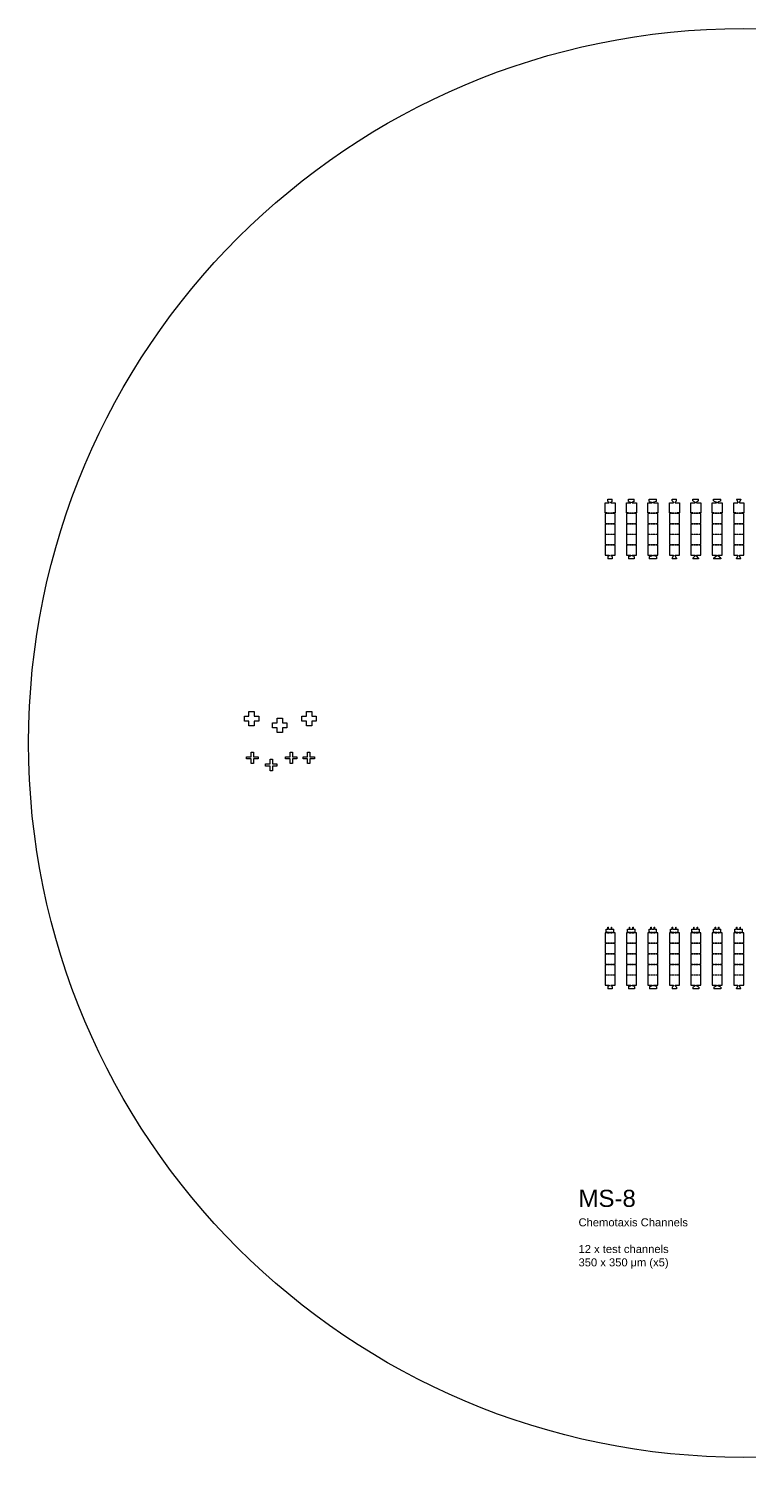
# Model space of a CAD drawing. Header units: millimetres. Extents: x -15719 to 274281, y 25504 to 323346.
# Drawn here: x 144281 to 169490, y 158346 to 208346 of the extents above; entities that cross this region are included whole.
import ezdxf

# ---------------------------------------------------------------- set-up
doc = ezdxf.new("R2010")
doc.units = ezdxf.units.MM
doc.layers.add('CLEAR', color=140, linetype='Continuous')
doc.layers.add('OPAQUE', color=10, linetype='Continuous')
doc.styles.get("Standard").update_dxf_attribs({"font": 'arial.ttf'})

msp = doc.modelspace()

# ---------------------------------------------------------------- linework, layer by layer
at = {"layer": 'CLEAR'}
for p, q in [((164540, 191794), (164540, 191874)), ((164540, 191874), (164690, 191874)), ((164540, 191794), (164590, 191769)), ((164590, 191749), (164590, 191769)), ((164690, 191794), (164640, 191769)), ((164640, 191749), (164640, 191769)), ((164690, 191794), (164690, 191874)), ((165265, 191794), (165265, 191874)), ((165265, 191874), (165465, 191874)), ((165265, 191794), (165340, 191769)), ((165340, 191749), (165340, 191769)), ((165465, 191794), (165390, 191769)), ((165390, 191749), (165390, 191769)), ((165465, 191794), (165465, 191874)), ((165990, 191794), (165990, 191874)), ((165990, 191874), (166240, 191874)), ((165990, 191794), (166090, 191769)), ((166090, 191749), (166090, 191769)), ((166240, 191794), (166140, 191769)), ((166140, 191749), (166140, 191769)), ((166240, 191794), (166240, 191874)), ((166790, 191819), (166790, 191874)), ((166790, 191874), (166940, 191874)), ((166790, 191819), (166840, 191769)), ((166840, 191749), (166840, 191769)), ((166940, 191819), (166890, 191769)), ((166890, 191749), (166890, 191769)), ((166940, 191819), (166940, 191874)), ((167515, 191819), (167515, 191874)), ((167515, 191874), (167715, 191874)), ((167515, 191819), (167590, 191769)), ((167590, 191749), (167590, 191769)), ((167715, 191819), (167640, 191769)), ((167640, 191749), (167640, 191769)), ((167715, 191819), (167715, 191874)), ((168240, 191819), (168240, 191874)), ((168240, 191874), (168490, 191874)), ((168240, 191819), (168340, 191769)), ((168340, 191749), (168340, 191769)), ((168490, 191819), (168390, 191769)), ((168390, 191749), (168390, 191769)), ((168490, 191819), (168490, 191874)), ((169040, 191874), (169090, 191769)), ((169040, 191874), (169040, 191874)), ((169040, 191874), (169190, 191874)), ((169090, 191749), (169090, 191769)), ((169190, 191874), (169140, 191769)), ((169140, 191749), (169140, 191769)), ((169190, 191874), (169190, 191874)), ((164512, 191399), (164512, 191379)), ((164512, 191029), (164512, 191009)), ((164717, 191379), (164717, 191399)), ((164717, 191009), (164717, 191029)), ((165262, 191399), (165262, 191379)), ((165262, 191029), (165262, 191009)), ((165467, 191379), (165467, 191399)), ((165467, 191009), (165467, 191029)), ((166012, 191399), (166012, 191379)), ((166012, 191029), (166012, 191009)), ((166217, 191379), (166217, 191399)), ((166217, 191009), (166217, 191029)), ((166762, 191399), (166762, 191379)), ((166762, 191029), (166762, 191009)), ((166967, 191379), (166967, 191399)), ((166967, 191009), (166967, 191029)), ((167512, 191399), (167512, 191379)), ((167512, 191029), (167512, 191009)), ((167717, 191379), (167717, 191399)), ((167717, 191009), (167717, 191029)), ((168262, 191399), (168262, 191379)), ((168262, 191029), (168262, 191009)), ((168467, 191379), (168467, 191399)), ((168467, 191009), (168467, 191029)), ((169012, 191399), (169012, 191379)), ((169012, 191029), (169012, 191009)), ((169217, 191379), (169217, 191399)), ((169217, 191009), (169217, 191029)), ((164512, 190659), (164512, 190639)), ((164717, 190639), (164717, 190659)), ((165262, 190659), (165262, 190639)), ((165467, 190639), (165467, 190659)), ((166012, 190659), (166012, 190639)), ((166217, 190639), (166217, 190659)), ((166762, 190659), (166762, 190639)), ((166967, 190639), (166967, 190659)), ((167512, 190659), (167512, 190639)), ((167717, 190639), (167717, 190659)), ((168262, 190659), (168262, 190639)), ((168467, 190639), (168467, 190659)), ((169012, 190659), (169012, 190639)), ((169217, 190639), (169217, 190659)), ((164512, 190289), (164512, 190269)), ((164717, 190269), (164717, 190289)), ((165262, 190289), (165262, 190269)), ((165467, 190269), (165467, 190289)), ((166012, 190289), (166012, 190269)), ((166217, 190269), (166217, 190289)), ((166762, 190289), (166762, 190269)), ((166967, 190269), (166967, 190289)), ((167512, 190289), (167512, 190269)), ((167717, 190269), (167717, 190289)), ((168262, 190289), (168262, 190269)), ((168467, 190269), (168467, 190289)), ((169012, 190289), (169012, 190269)), ((169217, 190269), (169217, 190289)), ((164540, 189874), (164590, 189899)), ((164540, 189874), (164540, 189794)), ((164690, 189794), (164540, 189794)), ((164590, 189919), (164590, 189899)), ((164640, 189919), (164640, 189899)), ((164690, 189874), (164640, 189899)), ((164690, 189874), (164690, 189794)), ((165265, 189874), (165340, 189899)), ((165265, 189874), (165265, 189794)), ((165465, 189794), (165265, 189794)), ((165340, 189919), (165340, 189899)), ((165390, 189919), (165390, 189899)), ((165465, 189874), (165390, 189899)), ((165465, 189874), (165465, 189794)), ((165990, 189874), (166090, 189899)), ((165990, 189874), (165990, 189794)), ((166240, 189794), (165990, 189794)), ((166090, 189919), (166090, 189899)), ((166140, 189919), (166140, 189899)), ((166240, 189874), (166140, 189899)), ((166240, 189874), (166240, 189794)), ((166790, 189819), (166840, 189899)), ((166790, 189819), (166790, 189794)), ((166940, 189794), (166790, 189794)), ((166840, 189919), (166840, 189899)), ((166890, 189919), (166890, 189899)), ((166940, 189819), (166890, 189899)), ((166940, 189819), (166940, 189794)), ((167515, 189819), (167590, 189899)), ((167515, 189819), (167515, 189794)), ((167715, 189794), (167515, 189794)), ((167590, 189919), (167590, 189899)), ((167640, 189919), (167640, 189899)), ((167715, 189819), (167640, 189899)), ((167715, 189819), (167715, 189794)), ((168240, 189819), (168340, 189899)), ((168240, 189819), (168240, 189794)), ((168490, 189794), (168240, 189794)), ((168340, 189919), (168340, 189899)), ((168390, 189919), (168390, 189899)), ((168490, 189819), (168390, 189899)), ((168490, 189819), (168490, 189794)), ((169040, 189794), (169090, 189899)), ((169040, 189794), (169040, 189794)), ((169190, 189794), (169040, 189794)), ((169090, 189919), (169090, 189899)), ((169140, 189919), (169140, 189899)), ((169190, 189794), (169140, 189899)), ((169190, 189794), (169190, 189794)), ((164481, 176728), (164481, 176828)), ((164481, 176828), (164541, 176828)), ((164511, 176728), (164481, 176728)), ((164511, 176698), (164511, 176728)), ((164541, 176828), (164541, 176898)), ((164541, 176898), (164561, 176898)), ((164561, 176828), (164561, 176898)), ((164561, 176828), (164663, 176828)), ((164663, 176828), (164663, 176898)), ((164663, 176898), (164683, 176898)), ((164683, 176828), (164683, 176898)), ((164683, 176828), (164743, 176828)), ((164713, 176698), (164713, 176728)), ((164713, 176728), (164743, 176728)), ((164743, 176728), (164743, 176828)), ((165231, 176728), (165231, 176828)), ((165231, 176828), (165291, 176828)), ((165261, 176728), (165231, 176728)), ((165261, 176698), (165261, 176728)), ((165291, 176828), (165291, 176898)), ((165291, 176898), (165311, 176898)), ((165311, 176828), (165311, 176898)), ((165311, 176828), (165413, 176828)), ((165413, 176828), (165413, 176898)), ((165413, 176898), (165433, 176898)), ((165433, 176828), (165433, 176898)), ((165433, 176828), (165493, 176828)), ((165463, 176698), (165463, 176728)), ((165463, 176728), (165493, 176728)), ((165493, 176728), (165493, 176828)), ((165981, 176728), (165981, 176828)), ((165981, 176828), (166041, 176828)), ((166011, 176728), (165981, 176728)), ((166011, 176698), (166011, 176728)), ((166041, 176828), (166041, 176898)), ((166041, 176898), (166061, 176898)), ((166061, 176828), (166061, 176898)), ((166061, 176828), (166163, 176828)), ((166163, 176828), (166163, 176898)), ((166163, 176898), (166183, 176898)), ((166183, 176828), (166183, 176898)), ((166183, 176828), (166243, 176828)), ((166213, 176698), (166213, 176728)), ((166213, 176728), (166243, 176728)), ((166243, 176728), (166243, 176828)), ((166731, 176728), (166731, 176828)), ((166731, 176828), (166791, 176828)), ((166761, 176728), (166731, 176728)), ((166761, 176698), (166761, 176728)), ((166791, 176828), (166791, 176898)), ((166791, 176898), (166811, 176898)), ((166811, 176828), (166811, 176898)), ((166811, 176828), (166913, 176828)), ((166913, 176828), (166913, 176898)), ((166913, 176898), (166933, 176898)), ((166933, 176828), (166933, 176898)), ((166933, 176828), (166993, 176828)), ((166963, 176698), (166963, 176728)), ((166963, 176728), (166993, 176728)), ((166993, 176728), (166993, 176828)), ((167481, 176728), (167481, 176828)), ((167481, 176828), (167541, 176828)), ((167511, 176728), (167481, 176728)), ((167511, 176698), (167511, 176728)), ((167541, 176828), (167541, 176898)), ((167541, 176898), (167561, 176898)), ((167561, 176828), (167561, 176898)), ((167561, 176828), (167663, 176828)), ((167663, 176828), (167663, 176898)), ((167663, 176898), (167683, 176898)), ((167683, 176828), (167683, 176898)), ((167683, 176828), (167743, 176828)), ((167713, 176698), (167713, 176728)), ((167713, 176728), (167743, 176728)), ((167743, 176728), (167743, 176828)), ((168231, 176728), (168231, 176828)), ((168231, 176828), (168291, 176828)), ((168261, 176728), (168231, 176728)), ((168261, 176698), (168261, 176728)), ((168291, 176828), (168291, 176898)), ((168291, 176898), (168311, 176898)), ((168311, 176828), (168311, 176898)), ((168311, 176828), (168413, 176828)), ((168413, 176828), (168413, 176898)), ((168413, 176898), (168433, 176898)), ((168433, 176828), (168433, 176898)), ((168433, 176828), (168493, 176828)), ((168463, 176698), (168463, 176728)), ((168463, 176728), (168493, 176728)), ((168493, 176728), (168493, 176828)), ((168981, 176728), (168981, 176828)), ((168981, 176828), (169041, 176828)), ((169011, 176728), (168981, 176728)), ((169011, 176698), (169011, 176728)), ((169041, 176828), (169041, 176898)), ((169041, 176898), (169061, 176898)), ((169061, 176828), (169061, 176898)), ((169061, 176828), (169163, 176828)), ((169163, 176828), (169163, 176898)), ((169163, 176898), (169183, 176898)), ((169183, 176828), (169183, 176898)), ((169183, 176828), (169243, 176828)), ((169213, 176698), (169213, 176728)), ((169213, 176728), (169243, 176728)), ((169243, 176728), (169243, 176828)), ((164513, 176348), (164513, 176328)), ((164718, 176328), (164718, 176348)), ((165263, 176348), (165263, 176328)), ((165468, 176328), (165468, 176348)), ((166013, 176348), (166013, 176328)), ((166218, 176328), (166218, 176348)), ((166763, 176348), (166763, 176328)), ((166968, 176328), (166968, 176348)), ((167513, 176348), (167513, 176328)), ((167718, 176328), (167718, 176348)), ((168263, 176348), (168263, 176328)), ((168468, 176328), (168468, 176348)), ((169013, 176348), (169013, 176328)), ((169218, 176328), (169218, 176348)), ((164513, 175978), (164513, 175958)), ((164513, 175608), (164513, 175588)), ((164718, 175958), (164718, 175978)), ((164718, 175588), (164718, 175608)), ((165263, 175978), (165263, 175958)), ((165263, 175608), (165263, 175588)), ((165468, 175958), (165468, 175978)), ((165468, 175588), (165468, 175608)), ((166013, 175978), (166013, 175958)), ((166013, 175608), (166013, 175588)), ((166218, 175958), (166218, 175978)), ((166218, 175588), (166218, 175608)), ((166763, 175978), (166763, 175958)), ((166763, 175608), (166763, 175588)), ((166968, 175958), (166968, 175978)), ((166968, 175588), (166968, 175608)), ((167513, 175978), (167513, 175958)), ((167513, 175608), (167513, 175588)), ((167718, 175958), (167718, 175978)), ((167718, 175588), (167718, 175608)), ((168263, 175978), (168263, 175958)), ((168263, 175608), (168263, 175588)), ((168468, 175958), (168468, 175978)), ((168468, 175588), (168468, 175608)), ((169013, 175978), (169013, 175958)), ((169013, 175608), (169013, 175588)), ((169218, 175958), (169218, 175978)), ((169218, 175588), (169218, 175608)), ((164513, 175238), (164513, 175218)), ((164718, 175218), (164718, 175238)), ((165263, 175238), (165263, 175218)), ((165468, 175218), (165468, 175238)), ((166013, 175238), (166013, 175218)), ((166218, 175218), (166218, 175238)), ((166763, 175238), (166763, 175218)), ((166968, 175218), (166968, 175238)), ((167513, 175238), (167513, 175218)), ((167718, 175218), (167718, 175238)), ((168263, 175238), (168263, 175218)), ((168468, 175218), (168468, 175238)), ((169013, 175238), (169013, 175218)), ((169218, 175218), (169218, 175238)), ((164541, 174823), (164591, 174848)), ((164541, 174823), (164541, 174743)), ((164691, 174743), (164541, 174743)), ((164591, 174868), (164591, 174848)), ((164641, 174868), (164641, 174848)), ((164691, 174823), (164641, 174848)), ((164691, 174823), (164691, 174743)), ((165266, 174823), (165341, 174848)), ((165266, 174823), (165266, 174743)), ((165466, 174743), (165266, 174743)), ((165341, 174868), (165341, 174848)), ((165391, 174868), (165391, 174848)), ((165466, 174823), (165391, 174848)), ((165466, 174823), (165466, 174743)), ((165991, 174823), (166091, 174848)), ((165991, 174823), (165991, 174743)), ((166241, 174743), (165991, 174743)), ((166091, 174868), (166091, 174848)), ((166141, 174868), (166141, 174848)), ((166241, 174823), (166141, 174848)), ((166241, 174823), (166241, 174743)), ((166791, 174798), (166841, 174848)), ((166791, 174798), (166791, 174743)), ((166941, 174743), (166791, 174743)), ((166841, 174868), (166841, 174848)), ((166891, 174868), (166891, 174848)), ((166941, 174798), (166891, 174848)), ((166941, 174798), (166941, 174743)), ((167516, 174798), (167591, 174848)), ((167516, 174798), (167516, 174743)), ((167716, 174743), (167516, 174743)), ((167591, 174868), (167591, 174848)), ((167641, 174868), (167641, 174848)), ((167716, 174798), (167641, 174848)), ((167716, 174798), (167716, 174743)), ((168241, 174798), (168341, 174848)), ((168241, 174798), (168241, 174743)), ((168491, 174743), (168241, 174743)), ((168341, 174868), (168341, 174848)), ((168391, 174868), (168391, 174848)), ((168491, 174798), (168391, 174848)), ((168491, 174798), (168491, 174743)), ((169041, 174743), (169091, 174848)), ((169041, 174743), (169041, 174743)), ((169191, 174743), (169041, 174743)), ((169091, 174868), (169091, 174848)), ((169141, 174868), (169141, 174848)), ((169191, 174743), (169141, 174848)), ((169191, 174743), (169191, 174743))]:
    msp.add_line(p, q, dxfattribs=at)
for points in [[(164512, 191399), (164440, 191399), (164440, 191749), (164590, 191749)], [(164640, 191749), (164790, 191749), (164790, 191399), (164717, 191399)], [(165262, 191399), (165190, 191399), (165190, 191749), (165340, 191749)], [(165390, 191749), (165540, 191749), (165540, 191399), (165467, 191399)], [(166012, 191399), (165940, 191399), (165940, 191749), (166090, 191749)], [(166140, 191749), (166290, 191749), (166290, 191399), (166217, 191399)], [(166762, 191399), (166690, 191399), (166690, 191749), (166840, 191749)], [(166890, 191749), (167040, 191749), (167040, 191399), (166967, 191399)], [(167512, 191399), (167440, 191399), (167440, 191749), (167590, 191749)], [(167640, 191749), (167790, 191749), (167790, 191399), (167717, 191399)], [(168262, 191399), (168190, 191399), (168190, 191749), (168340, 191749)], [(168390, 191749), (168540, 191749), (168540, 191399), (168467, 191399)], [(169012, 191399), (168940, 191399), (168940, 191749), (169090, 191749)], [(169140, 191749), (169290, 191749), (169290, 191399), (169217, 191399)], [(164512, 191379), (164440, 191379), (164440, 191029), (164512, 191029)], [(164512, 191009), (164440, 191009), (164440, 190659), (164512, 190659)], [(164717, 191029), (164790, 191029), (164790, 191379), (164717, 191379)], [(164717, 190659), (164790, 190659), (164790, 191009), (164717, 191009)], [(165262, 191379), (165190, 191379), (165190, 191029), (165262, 191029)], [(165262, 191009), (165190, 191009), (165190, 190659), (165262, 190659)], [(165467, 191029), (165540, 191029), (165540, 191379), (165467, 191379)], [(165467, 190659), (165540, 190659), (165540, 191009), (165467, 191009)], [(166012, 191379), (165940, 191379), (165940, 191029), (166012, 191029)], [(166012, 191009), (165940, 191009), (165940, 190659), (166012, 190659)], [(166217, 191029), (166290, 191029), (166290, 191379), (166217, 191379)], [(166217, 190659), (166290, 190659), (166290, 191009), (166217, 191009)], [(166762, 191379), (166690, 191379), (166690, 191029), (166762, 191029)], [(166762, 191009), (166690, 191009), (166690, 190659), (166762, 190659)], [(166967, 191029), (167040, 191029), (167040, 191379), (166967, 191379)], [(166967, 190659), (167040, 190659), (167040, 191009), (166967, 191009)], [(167512, 191379), (167440, 191379), (167440, 191029), (167512, 191029)], [(167512, 191009), (167440, 191009), (167440, 190659), (167512, 190659)], [(167717, 191029), (167790, 191029), (167790, 191379), (167717, 191379)], [(167717, 190659), (167790, 190659), (167790, 191009), (167717, 191009)], [(168262, 191379), (168190, 191379), (168190, 191029), (168262, 191029)], [(168262, 191009), (168190, 191009), (168190, 190659), (168262, 190659)], [(168467, 191029), (168540, 191029), (168540, 191379), (168467, 191379)], [(168467, 190659), (168540, 190659), (168540, 191009), (168467, 191009)], [(169012, 191379), (168940, 191379), (168940, 191029), (169012, 191029)], [(169012, 191009), (168940, 191009), (168940, 190659), (169012, 190659)], [(169217, 191029), (169290, 191029), (169290, 191379), (169217, 191379)], [(169217, 190659), (169290, 190659), (169290, 191009), (169217, 191009)], [(164512, 190639), (164440, 190639), (164440, 190289), (164512, 190289)], [(164717, 190289), (164790, 190289), (164790, 190639), (164717, 190639)], [(165262, 190639), (165190, 190639), (165190, 190289), (165262, 190289)], [(165467, 190289), (165540, 190289), (165540, 190639), (165467, 190639)], [(166012, 190639), (165940, 190639), (165940, 190289), (166012, 190289)], [(166217, 190289), (166290, 190289), (166290, 190639), (166217, 190639)], [(166762, 190639), (166690, 190639), (166690, 190289), (166762, 190289)], [(166967, 190289), (167040, 190289), (167040, 190639), (166967, 190639)], [(167512, 190639), (167440, 190639), (167440, 190289), (167512, 190289)], [(167717, 190289), (167790, 190289), (167790, 190639), (167717, 190639)], [(168262, 190639), (168190, 190639), (168190, 190289), (168262, 190289)], [(168467, 190289), (168540, 190289), (168540, 190639), (168467, 190639)], [(169012, 190639), (168940, 190639), (168940, 190289), (169012, 190289)], [(169217, 190289), (169290, 190289), (169290, 190639), (169217, 190639)], [(164512, 190269), (164440, 190269), (164440, 189919), (164590, 189919)], [(164640, 189919), (164790, 189919), (164790, 190269), (164717, 190269)], [(165262, 190269), (165190, 190269), (165190, 189919), (165340, 189919)], [(165390, 189919), (165540, 189919), (165540, 190269), (165467, 190269)], [(166012, 190269), (165940, 190269), (165940, 189919), (166090, 189919)], [(166140, 189919), (166290, 189919), (166290, 190269), (166217, 190269)], [(166762, 190269), (166690, 190269), (166690, 189919), (166840, 189919)], [(166890, 189919), (167040, 189919), (167040, 190269), (166967, 190269)], [(167512, 190269), (167440, 190269), (167440, 189919), (167590, 189919)], [(167640, 189919), (167790, 189919), (167790, 190269), (167717, 190269)], [(168262, 190269), (168190, 190269), (168190, 189919), (168340, 189919)], [(168390, 189919), (168540, 189919), (168540, 190269), (168467, 190269)], [(169012, 190269), (168940, 190269), (168940, 189919), (169090, 189919)], [(169140, 189919), (169290, 189919), (169290, 190269), (169217, 190269)], [(164511, 176698), (164441, 176698), (164441, 176348), (164513, 176348)], [(164718, 176348), (164791, 176348), (164791, 176698), (164713, 176698)], [(165261, 176698), (165191, 176698), (165191, 176348), (165263, 176348)], [(165468, 176348), (165541, 176348), (165541, 176698), (165463, 176698)], [(166011, 176698), (165941, 176698), (165941, 176348), (166013, 176348)], [(166218, 176348), (166291, 176348), (166291, 176698), (166213, 176698)], [(166761, 176698), (166691, 176698), (166691, 176348), (166763, 176348)], [(166968, 176348), (167041, 176348), (167041, 176698), (166963, 176698)], [(167511, 176698), (167441, 176698), (167441, 176348), (167513, 176348)], [(167718, 176348), (167791, 176348), (167791, 176698), (167713, 176698)], [(168261, 176698), (168191, 176698), (168191, 176348), (168263, 176348)], [(168468, 176348), (168541, 176348), (168541, 176698), (168463, 176698)], [(169011, 176698), (168941, 176698), (168941, 176348), (169013, 176348)], [(169218, 176348), (169291, 176348), (169291, 176698), (169213, 176698)], [(164513, 176328), (164441, 176328), (164441, 175978), (164513, 175978)], [(164718, 175978), (164791, 175978), (164791, 176328), (164718, 176328)], [(165263, 176328), (165191, 176328), (165191, 175978), (165263, 175978)], [(165468, 175978), (165541, 175978), (165541, 176328), (165468, 176328)], [(166013, 176328), (165941, 176328), (165941, 175978), (166013, 175978)], [(166218, 175978), (166291, 175978), (166291, 176328), (166218, 176328)], [(166763, 176328), (166691, 176328), (166691, 175978), (166763, 175978)], [(166968, 175978), (167041, 175978), (167041, 176328), (166968, 176328)], [(167513, 176328), (167441, 176328), (167441, 175978), (167513, 175978)], [(167718, 175978), (167791, 175978), (167791, 176328), (167718, 176328)], [(168263, 176328), (168191, 176328), (168191, 175978), (168263, 175978)], [(168468, 175978), (168541, 175978), (168541, 176328), (168468, 176328)], [(169013, 176328), (168941, 176328), (168941, 175978), (169013, 175978)], [(169218, 175978), (169291, 175978), (169291, 176328), (169218, 176328)], [(164513, 175958), (164441, 175958), (164441, 175608), (164513, 175608)], [(164513, 175588), (164441, 175588), (164441, 175238), (164513, 175238)], [(164718, 175608), (164791, 175608), (164791, 175958), (164718, 175958)], [(164718, 175238), (164791, 175238), (164791, 175588), (164718, 175588)], [(165263, 175958), (165191, 175958), (165191, 175608), (165263, 175608)], [(165263, 175588), (165191, 175588), (165191, 175238), (165263, 175238)], [(165468, 175608), (165541, 175608), (165541, 175958), (165468, 175958)], [(165468, 175238), (165541, 175238), (165541, 175588), (165468, 175588)], [(166013, 175958), (165941, 175958), (165941, 175608), (166013, 175608)], [(166013, 175588), (165941, 175588), (165941, 175238), (166013, 175238)], [(166218, 175608), (166291, 175608), (166291, 175958), (166218, 175958)], [(166218, 175238), (166291, 175238), (166291, 175588), (166218, 175588)], [(166763, 175958), (166691, 175958), (166691, 175608), (166763, 175608)], [(166763, 175588), (166691, 175588), (166691, 175238), (166763, 175238)], [(166968, 175608), (167041, 175608), (167041, 175958), (166968, 175958)], [(166968, 175238), (167041, 175238), (167041, 175588), (166968, 175588)], [(167513, 175958), (167441, 175958), (167441, 175608), (167513, 175608)], [(167513, 175588), (167441, 175588), (167441, 175238), (167513, 175238)], [(167718, 175608), (167791, 175608), (167791, 175958), (167718, 175958)], [(167718, 175238), (167791, 175238), (167791, 175588), (167718, 175588)], [(168263, 175958), (168191, 175958), (168191, 175608), (168263, 175608)], [(168263, 175588), (168191, 175588), (168191, 175238), (168263, 175238)], [(168468, 175608), (168541, 175608), (168541, 175958), (168468, 175958)], [(168468, 175238), (168541, 175238), (168541, 175588), (168468, 175588)], [(169013, 175958), (168941, 175958), (168941, 175608), (169013, 175608)], [(169013, 175588), (168941, 175588), (168941, 175238), (169013, 175238)], [(169218, 175608), (169291, 175608), (169291, 175958), (169218, 175958)], [(169218, 175238), (169291, 175238), (169291, 175588), (169218, 175588)], [(164513, 175218), (164441, 175218), (164441, 174868), (164591, 174868)], [(164641, 174868), (164791, 174868), (164791, 175218), (164718, 175218)], [(165263, 175218), (165191, 175218), (165191, 174868), (165341, 174868)], [(165391, 174868), (165541, 174868), (165541, 175218), (165468, 175218)], [(166013, 175218), (165941, 175218), (165941, 174868), (166091, 174868)], [(166141, 174868), (166291, 174868), (166291, 175218), (166218, 175218)], [(166763, 175218), (166691, 175218), (166691, 174868), (166841, 174868)], [(166891, 174868), (167041, 174868), (167041, 175218), (166968, 175218)], [(167513, 175218), (167441, 175218), (167441, 174868), (167591, 174868)], [(167641, 174868), (167791, 174868), (167791, 175218), (167718, 175218)], [(168263, 175218), (168191, 175218), (168191, 174868), (168341, 174868)], [(168391, 174868), (168541, 174868), (168541, 175218), (168468, 175218)], [(169013, 175218), (168941, 175218), (168941, 174868), (169091, 174868)], [(169141, 174868), (169291, 174868), (169291, 175218), (169218, 175218)]]:
    msp.add_lwpolyline(points, dxfattribs=at)
at = {"layer": 'OPAQUE'}
for p, q in [((164542, 191399), (164542, 191379)), ((164542, 191029), (164542, 191009)), ((164600, 191379), (164600, 191399)), ((164600, 191009), (164600, 191029)), ((164630, 191379), (164630, 191399)), ((164630, 191009), (164630, 191029)), ((164687, 191379), (164687, 191399)), ((164687, 191009), (164687, 191029)), ((165292, 191399), (165292, 191379)), ((165292, 191029), (165292, 191009)), ((165350, 191379), (165350, 191399)), ((165350, 191009), (165350, 191029)), ((165380, 191379), (165380, 191399)), ((165380, 191009), (165380, 191029)), ((165437, 191379), (165437, 191399)), ((165437, 191009), (165437, 191029)), ((166042, 191399), (166042, 191379)), ((166042, 191029), (166042, 191009)), ((166100, 191379), (166100, 191399)), ((166100, 191009), (166100, 191029)), ((166130, 191379), (166130, 191399)), ((166130, 191009), (166130, 191029)), ((166187, 191379), (166187, 191399)), ((166187, 191009), (166187, 191029)), ((166792, 191399), (166792, 191379)), ((166792, 191029), (166792, 191009)), ((166850, 191379), (166850, 191399)), ((166850, 191009), (166850, 191029)), ((166880, 191379), (166880, 191399)), ((166880, 191009), (166880, 191029)), ((166937, 191379), (166937, 191399)), ((166937, 191009), (166937, 191029)), ((167542, 191399), (167542, 191379)), ((167542, 191029), (167542, 191009)), ((167600, 191379), (167600, 191399)), ((167600, 191009), (167600, 191029)), ((167630, 191379), (167630, 191399)), ((167630, 191009), (167630, 191029)), ((167687, 191379), (167687, 191399)), ((167687, 191009), (167687, 191029)), ((168292, 191399), (168292, 191379)), ((168292, 191029), (168292, 191009)), ((168350, 191379), (168350, 191399)), ((168350, 191009), (168350, 191029)), ((168380, 191379), (168380, 191399)), ((168380, 191009), (168380, 191029)), ((168437, 191379), (168437, 191399)), ((168437, 191009), (168437, 191029)), ((169042, 191399), (169042, 191379)), ((169042, 191029), (169042, 191009)), ((169100, 191379), (169100, 191399)), ((169100, 191009), (169100, 191029)), ((169130, 191379), (169130, 191399)), ((169130, 191009), (169130, 191029)), ((169187, 191379), (169187, 191399)), ((169187, 191009), (169187, 191029)), ((164542, 190659), (164542, 190639)), ((164600, 190639), (164600, 190659)), ((164630, 190639), (164630, 190659)), ((164687, 190639), (164687, 190659)), ((165292, 190659), (165292, 190639)), ((165350, 190639), (165350, 190659)), ((165380, 190639), (165380, 190659)), ((165437, 190639), (165437, 190659)), ((166042, 190659), (166042, 190639)), ((166100, 190639), (166100, 190659)), ((166130, 190639), (166130, 190659)), ((166187, 190639), (166187, 190659)), ((166792, 190659), (166792, 190639)), ((166850, 190639), (166850, 190659)), ((166880, 190639), (166880, 190659)), ((166937, 190639), (166937, 190659)), ((167542, 190659), (167542, 190639)), ((167600, 190639), (167600, 190659)), ((167630, 190639), (167630, 190659)), ((167687, 190639), (167687, 190659)), ((168292, 190659), (168292, 190639)), ((168350, 190639), (168350, 190659)), ((168380, 190639), (168380, 190659)), ((168437, 190639), (168437, 190659)), ((169042, 190659), (169042, 190639)), ((169100, 190639), (169100, 190659)), ((169130, 190639), (169130, 190659)), ((169187, 190639), (169187, 190659)), ((164542, 190289), (164542, 190269)), ((164600, 190269), (164600, 190289)), ((164630, 190269), (164630, 190289)), ((164687, 190269), (164687, 190289)), ((165292, 190289), (165292, 190269)), ((165350, 190269), (165350, 190289)), ((165380, 190269), (165380, 190289)), ((165437, 190269), (165437, 190289)), ((166042, 190289), (166042, 190269)), ((166100, 190269), (166100, 190289)), ((166130, 190269), (166130, 190289)), ((166187, 190269), (166187, 190289)), ((166792, 190289), (166792, 190269)), ((166850, 190269), (166850, 190289)), ((166880, 190269), (166880, 190289)), ((166937, 190269), (166937, 190289)), ((167542, 190289), (167542, 190269)), ((167600, 190269), (167600, 190289)), ((167630, 190269), (167630, 190289)), ((167687, 190269), (167687, 190289)), ((168292, 190289), (168292, 190269)), ((168350, 190269), (168350, 190289)), ((168380, 190269), (168380, 190289)), ((168437, 190269), (168437, 190289)), ((169042, 190289), (169042, 190269)), ((169100, 190269), (169100, 190289)), ((169130, 190269), (169130, 190289)), ((169187, 190269), (169187, 190289)), ((164531, 176728), (164601, 176728)), ((164531, 176728), (164531, 176698)), ((164531, 176698), (164601, 176698)), ((164601, 176698), (164601, 176728)), ((164631, 176728), (164693, 176728)), ((164631, 176728), (164631, 176698)), ((164631, 176698), (164693, 176698)), ((164693, 176698), (164693, 176728)), ((165281, 176728), (165351, 176728)), ((165281, 176728), (165281, 176698)), ((165281, 176698), (165351, 176698)), ((165351, 176698), (165351, 176728)), ((165381, 176728), (165443, 176728)), ((165381, 176728), (165381, 176698)), ((165381, 176698), (165443, 176698)), ((165443, 176698), (165443, 176728)), ((166031, 176728), (166101, 176728)), ((166031, 176728), (166031, 176698)), ((166031, 176698), (166101, 176698)), ((166101, 176698), (166101, 176728)), ((166131, 176728), (166193, 176728)), ((166131, 176728), (166131, 176698)), ((166131, 176698), (166193, 176698)), ((166193, 176698), (166193, 176728)), ((166781, 176728), (166851, 176728)), ((166781, 176728), (166781, 176698)), ((166781, 176698), (166851, 176698)), ((166851, 176698), (166851, 176728)), ((166881, 176728), (166943, 176728)), ((166881, 176728), (166881, 176698)), ((166881, 176698), (166943, 176698)), ((166943, 176698), (166943, 176728)), ((167531, 176728), (167601, 176728)), ((167531, 176728), (167531, 176698)), ((167531, 176698), (167601, 176698)), ((167601, 176698), (167601, 176728)), ((167631, 176728), (167693, 176728)), ((167631, 176728), (167631, 176698)), ((167631, 176698), (167693, 176698)), ((167693, 176698), (167693, 176728)), ((168281, 176728), (168351, 176728)), ((168281, 176728), (168281, 176698)), ((168281, 176698), (168351, 176698)), ((168351, 176698), (168351, 176728)), ((168381, 176728), (168443, 176728)), ((168381, 176728), (168381, 176698)), ((168381, 176698), (168443, 176698)), ((168443, 176698), (168443, 176728)), ((169031, 176728), (169101, 176728)), ((169031, 176728), (169031, 176698)), ((169031, 176698), (169101, 176698)), ((169101, 176698), (169101, 176728)), ((169131, 176728), (169193, 176728)), ((169131, 176728), (169131, 176698)), ((169131, 176698), (169193, 176698)), ((169193, 176698), (169193, 176728)), ((164543, 176348), (164543, 176328)), ((164601, 176328), (164601, 176348)), ((164631, 176328), (164631, 176348)), ((164688, 176328), (164688, 176348)), ((165293, 176348), (165293, 176328)), ((165351, 176328), (165351, 176348)), ((165381, 176328), (165381, 176348)), ((165438, 176328), (165438, 176348)), ((166043, 176348), (166043, 176328)), ((166101, 176328), (166101, 176348)), ((166131, 176328), (166131, 176348)), ((166188, 176328), (166188, 176348)), ((166793, 176348), (166793, 176328)), ((166851, 176328), (166851, 176348)), ((166881, 176328), (166881, 176348)), ((166938, 176328), (166938, 176348)), ((167543, 176348), (167543, 176328)), ((167601, 176328), (167601, 176348)), ((167631, 176328), (167631, 176348)), ((167688, 176328), (167688, 176348)), ((168293, 176348), (168293, 176328)), ((168351, 176328), (168351, 176348)), ((168381, 176328), (168381, 176348)), ((168438, 176328), (168438, 176348)), ((169043, 176348), (169043, 176328)), ((169101, 176328), (169101, 176348)), ((169131, 176328), (169131, 176348)), ((169188, 176328), (169188, 176348)), ((164543, 175978), (164543, 175958)), ((164543, 175608), (164543, 175588)), ((164601, 175958), (164601, 175978)), ((164601, 175588), (164601, 175608)), ((164631, 175958), (164631, 175978)), ((164631, 175588), (164631, 175608)), ((164688, 175958), (164688, 175978)), ((164688, 175588), (164688, 175608)), ((165293, 175978), (165293, 175958)), ((165293, 175608), (165293, 175588)), ((165351, 175958), (165351, 175978)), ((165351, 175588), (165351, 175608)), ((165381, 175958), (165381, 175978)), ((165381, 175588), (165381, 175608)), ((165438, 175958), (165438, 175978)), ((165438, 175588), (165438, 175608)), ((166043, 175978), (166043, 175958)), ((166043, 175608), (166043, 175588)), ((166101, 175958), (166101, 175978)), ((166101, 175588), (166101, 175608)), ((166131, 175958), (166131, 175978)), ((166131, 175588), (166131, 175608)), ((166188, 175958), (166188, 175978)), ((166188, 175588), (166188, 175608)), ((166793, 175978), (166793, 175958)), ((166793, 175608), (166793, 175588)), ((166851, 175958), (166851, 175978)), ((166851, 175588), (166851, 175608)), ((166881, 175958), (166881, 175978)), ((166881, 175588), (166881, 175608)), ((166938, 175958), (166938, 175978)), ((166938, 175588), (166938, 175608)), ((167543, 175978), (167543, 175958)), ((167543, 175608), (167543, 175588)), ((167601, 175958), (167601, 175978)), ((167601, 175588), (167601, 175608)), ((167631, 175958), (167631, 175978)), ((167631, 175588), (167631, 175608)), ((167688, 175958), (167688, 175978)), ((167688, 175588), (167688, 175608)), ((168293, 175978), (168293, 175958)), ((168293, 175608), (168293, 175588)), ((168351, 175958), (168351, 175978)), ((168351, 175588), (168351, 175608)), ((168381, 175958), (168381, 175978)), ((168381, 175588), (168381, 175608)), ((168438, 175958), (168438, 175978)), ((168438, 175588), (168438, 175608)), ((169043, 175978), (169043, 175958)), ((169043, 175608), (169043, 175588)), ((169101, 175958), (169101, 175978)), ((169101, 175588), (169101, 175608)), ((169131, 175958), (169131, 175978)), ((169131, 175588), (169131, 175608)), ((169188, 175958), (169188, 175978)), ((169188, 175588), (169188, 175608)), ((164543, 175238), (164543, 175218)), ((164601, 175218), (164601, 175238)), ((164631, 175218), (164631, 175238)), ((164688, 175218), (164688, 175238)), ((165293, 175238), (165293, 175218)), ((165351, 175218), (165351, 175238)), ((165381, 175218), (165381, 175238)), ((165438, 175218), (165438, 175238)), ((166043, 175238), (166043, 175218)), ((166101, 175218), (166101, 175238)), ((166131, 175218), (166131, 175238)), ((166188, 175218), (166188, 175238)), ((166793, 175238), (166793, 175218)), ((166851, 175218), (166851, 175238)), ((166881, 175218), (166881, 175238)), ((166938, 175218), (166938, 175238)), ((167543, 175238), (167543, 175218)), ((167601, 175218), (167601, 175238)), ((167631, 175218), (167631, 175238)), ((167688, 175218), (167688, 175238)), ((168293, 175238), (168293, 175218)), ((168351, 175218), (168351, 175238)), ((168381, 175218), (168381, 175238)), ((168438, 175218), (168438, 175238)), ((169043, 175238), (169043, 175218)), ((169101, 175218), (169101, 175238)), ((169131, 175218), (169131, 175238)), ((169188, 175218), (169188, 175238))]:
    msp.add_line(p, q, dxfattribs=at)
for points in [[(164542, 191399), (164600, 191399)], [(164600, 191379), (164542, 191379)], [(164542, 191029), (164600, 191029)], [(164600, 191009), (164542, 191009)], [(164630, 191399), (164687, 191399)], [(164687, 191379), (164630, 191379)], [(164630, 191029), (164687, 191029)], [(164687, 191009), (164630, 191009)], [(165292, 191399), (165350, 191399)], [(165350, 191379), (165292, 191379)], [(165292, 191029), (165350, 191029)], [(165350, 191009), (165292, 191009)], [(165380, 191399), (165437, 191399)], [(165437, 191379), (165380, 191379)], [(165380, 191029), (165437, 191029)], [(165437, 191009), (165380, 191009)], [(166042, 191399), (166100, 191399)], [(166100, 191379), (166042, 191379)], [(166042, 191029), (166100, 191029)], [(166100, 191009), (166042, 191009)], [(166130, 191399), (166187, 191399)], [(166187, 191379), (166130, 191379)], [(166130, 191029), (166187, 191029)], [(166187, 191009), (166130, 191009)], [(166792, 191399), (166850, 191399)], [(166850, 191379), (166792, 191379)], [(166792, 191029), (166850, 191029)], [(166850, 191009), (166792, 191009)], [(166880, 191399), (166937, 191399)], [(166937, 191379), (166880, 191379)], [(166880, 191029), (166937, 191029)], [(166937, 191009), (166880, 191009)], [(167542, 191399), (167600, 191399)], [(167600, 191379), (167542, 191379)], [(167542, 191029), (167600, 191029)], [(167600, 191009), (167542, 191009)], [(167630, 191399), (167687, 191399)], [(167687, 191379), (167630, 191379)], [(167630, 191029), (167687, 191029)], [(167687, 191009), (167630, 191009)], [(168292, 191399), (168350, 191399)], [(168350, 191379), (168292, 191379)], [(168292, 191029), (168350, 191029)], [(168350, 191009), (168292, 191009)], [(168380, 191399), (168437, 191399)], [(168437, 191379), (168380, 191379)], [(168380, 191029), (168437, 191029)], [(168437, 191009), (168380, 191009)], [(169042, 191399), (169100, 191399)], [(169100, 191379), (169042, 191379)], [(169042, 191029), (169100, 191029)], [(169100, 191009), (169042, 191009)], [(169130, 191399), (169187, 191399)], [(169187, 191379), (169130, 191379)], [(169130, 191029), (169187, 191029)], [(169187, 191009), (169130, 191009)], [(164542, 190659), (164600, 190659)], [(164600, 190639), (164542, 190639)], [(164630, 190659), (164687, 190659)], [(164687, 190639), (164630, 190639)], [(165292, 190659), (165350, 190659)], [(165350, 190639), (165292, 190639)], [(165380, 190659), (165437, 190659)], [(165437, 190639), (165380, 190639)], [(166042, 190659), (166100, 190659)], [(166100, 190639), (166042, 190639)], [(166130, 190659), (166187, 190659)], [(166187, 190639), (166130, 190639)], [(166792, 190659), (166850, 190659)], [(166850, 190639), (166792, 190639)], [(166880, 190659), (166937, 190659)], [(166937, 190639), (166880, 190639)], [(167542, 190659), (167600, 190659)], [(167600, 190639), (167542, 190639)], [(167630, 190659), (167687, 190659)], [(167687, 190639), (167630, 190639)], [(168292, 190659), (168350, 190659)], [(168350, 190639), (168292, 190639)], [(168380, 190659), (168437, 190659)], [(168437, 190639), (168380, 190639)], [(169042, 190659), (169100, 190659)], [(169100, 190639), (169042, 190639)], [(169130, 190659), (169187, 190659)], [(169187, 190639), (169130, 190639)], [(164542, 190289), (164600, 190289)], [(164600, 190269), (164542, 190269)], [(164630, 190289), (164687, 190289)], [(164687, 190269), (164630, 190269)], [(165292, 190289), (165350, 190289)], [(165350, 190269), (165292, 190269)], [(165380, 190289), (165437, 190289)], [(165437, 190269), (165380, 190269)], [(166042, 190289), (166100, 190289)], [(166100, 190269), (166042, 190269)], [(166130, 190289), (166187, 190289)], [(166187, 190269), (166130, 190269)], [(166792, 190289), (166850, 190289)], [(166850, 190269), (166792, 190269)], [(166880, 190289), (166937, 190289)], [(166937, 190269), (166880, 190269)], [(167542, 190289), (167600, 190289)], [(167600, 190269), (167542, 190269)], [(167630, 190289), (167687, 190289)], [(167687, 190269), (167630, 190269)], [(168292, 190289), (168350, 190289)], [(168350, 190269), (168292, 190269)], [(168380, 190289), (168437, 190289)], [(168437, 190269), (168380, 190269)], [(169042, 190289), (169100, 190289)], [(169100, 190269), (169042, 190269)], [(169130, 190289), (169187, 190289)], [(169187, 190269), (169130, 190269)], [(164543, 176348), (164601, 176348)], [(164601, 176328), (164543, 176328)], [(164631, 176348), (164688, 176348)], [(164688, 176328), (164631, 176328)], [(165293, 176348), (165351, 176348)], [(165351, 176328), (165293, 176328)], [(165381, 176348), (165438, 176348)], [(165438, 176328), (165381, 176328)], [(166043, 176348), (166101, 176348)], [(166101, 176328), (166043, 176328)], [(166131, 176348), (166188, 176348)], [(166188, 176328), (166131, 176328)], [(166793, 176348), (166851, 176348)], [(166851, 176328), (166793, 176328)], [(166881, 176348), (166938, 176348)], [(166938, 176328), (166881, 176328)], [(167543, 176348), (167601, 176348)], [(167601, 176328), (167543, 176328)], [(167631, 176348), (167688, 176348)], [(167688, 176328), (167631, 176328)], [(168293, 176348), (168351, 176348)], [(168351, 176328), (168293, 176328)], [(168381, 176348), (168438, 176348)], [(168438, 176328), (168381, 176328)], [(169043, 176348), (169101, 176348)], [(169101, 176328), (169043, 176328)], [(169131, 176348), (169188, 176348)], [(169188, 176328), (169131, 176328)], [(164543, 175978), (164601, 175978)], [(164601, 175958), (164543, 175958)], [(164543, 175608), (164601, 175608)], [(164601, 175588), (164543, 175588)], [(164631, 175978), (164688, 175978)], [(164688, 175958), (164631, 175958)], [(164631, 175608), (164688, 175608)], [(164688, 175588), (164631, 175588)], [(165293, 175978), (165351, 175978)], [(165351, 175958), (165293, 175958)], [(165293, 175608), (165351, 175608)], [(165351, 175588), (165293, 175588)], [(165381, 175978), (165438, 175978)], [(165438, 175958), (165381, 175958)], [(165381, 175608), (165438, 175608)], [(165438, 175588), (165381, 175588)], [(166043, 175978), (166101, 175978)], [(166101, 175958), (166043, 175958)], [(166043, 175608), (166101, 175608)], [(166101, 175588), (166043, 175588)], [(166131, 175978), (166188, 175978)], [(166188, 175958), (166131, 175958)], [(166131, 175608), (166188, 175608)], [(166188, 175588), (166131, 175588)], [(166793, 175978), (166851, 175978)], [(166851, 175958), (166793, 175958)], [(166793, 175608), (166851, 175608)], [(166851, 175588), (166793, 175588)], [(166881, 175978), (166938, 175978)], [(166938, 175958), (166881, 175958)], [(166881, 175608), (166938, 175608)], [(166938, 175588), (166881, 175588)], [(167543, 175978), (167601, 175978)], [(167601, 175958), (167543, 175958)], [(167543, 175608), (167601, 175608)], [(167601, 175588), (167543, 175588)], [(167631, 175978), (167688, 175978)], [(167688, 175958), (167631, 175958)], [(167631, 175608), (167688, 175608)], [(167688, 175588), (167631, 175588)], [(168293, 175978), (168351, 175978)], [(168351, 175958), (168293, 175958)], [(168293, 175608), (168351, 175608)], [(168351, 175588), (168293, 175588)], [(168381, 175978), (168438, 175978)], [(168438, 175958), (168381, 175958)], [(168381, 175608), (168438, 175608)], [(168438, 175588), (168381, 175588)], [(169043, 175978), (169101, 175978)], [(169101, 175958), (169043, 175958)], [(169043, 175608), (169101, 175608)], [(169101, 175588), (169043, 175588)], [(169131, 175978), (169188, 175978)], [(169188, 175958), (169131, 175958)], [(169131, 175608), (169188, 175608)], [(169188, 175588), (169131, 175588)], [(164543, 175238), (164601, 175238)], [(164601, 175218), (164543, 175218)], [(164631, 175238), (164688, 175238)], [(164688, 175218), (164631, 175218)], [(165293, 175238), (165351, 175238)], [(165351, 175218), (165293, 175218)], [(165381, 175238), (165438, 175238)], [(165438, 175218), (165381, 175218)], [(166043, 175238), (166101, 175238)], [(166101, 175218), (166043, 175218)], [(166131, 175238), (166188, 175238)], [(166188, 175218), (166131, 175218)], [(166793, 175238), (166851, 175238)], [(166851, 175218), (166793, 175218)], [(166881, 175238), (166938, 175238)], [(166938, 175218), (166881, 175218)], [(167543, 175238), (167601, 175238)], [(167601, 175218), (167543, 175218)], [(167631, 175238), (167688, 175238)], [(167688, 175218), (167631, 175218)], [(168293, 175238), (168351, 175238)], [(168351, 175218), (168293, 175218)], [(168381, 175238), (168438, 175238)], [(168438, 175218), (168381, 175218)], [(169043, 175238), (169101, 175238)], [(169101, 175218), (169043, 175218)], [(169131, 175238), (169188, 175238)], [(169188, 175218), (169131, 175218)]]:
    msp.add_lwpolyline(points, dxfattribs=at)
for points in [[(151988, 184288), (151988, 184448), (152168, 184448), (152168, 184288), (152328, 184288), (152328, 184108), (152168, 184108), (152168, 183948), (151988, 183948), (151988, 184108), (151828, 184108), (151828, 184288)], [(152976, 184057), (152976, 184217), (153156, 184217), (153156, 184057), (153316, 184057), (153316, 183877), (153156, 183877), (153156, 183717), (152976, 183717), (152976, 183877), (152816, 183877), (152816, 184057)], [(154001, 184288), (154001, 184448), (154181, 184448), (154181, 184288), (154341, 184288), (154341, 184108), (154181, 184108), (154181, 183948), (154001, 183948), (154001, 184108), (153841, 184108), (153841, 184288)], [(152065, 182866), (152065, 183026), (152145, 183026), (152145, 182866), (152305, 182866), (152305, 182786), (152145, 182786), (152145, 182626), (152065, 182626), (152065, 182786), (151905, 182786), (151905, 182866)], [(153428, 182866), (153428, 183026), (153508, 183026), (153508, 182866), (153668, 182866), (153668, 182786), (153508, 182786), (153508, 182626), (153428, 182626), (153428, 182786), (153268, 182786), (153268, 182866)], [(154039, 182866), (154039, 183026), (154119, 183026), (154119, 182866), (154279, 182866), (154279, 182786), (154119, 182786), (154119, 182626), (154039, 182626), (154039, 182786), (153879, 182786), (153879, 182866)], [(152727, 182615), (152727, 182775), (152807, 182775), (152807, 182615), (152967, 182615), (152967, 182535), (152807, 182535), (152807, 182375), (152727, 182375), (152727, 182535), (152567, 182535), (152567, 182615)]]:
    msp.add_lwpolyline(points, close=True, dxfattribs=at)
msp.add_circle((169281, 183346), 25000, dxfattribs=at)

# ---------------------------------------------------------------- texts
at = {"layer": 'CLEAR', "insert": (163514, 167712), "char_height": 280, "attachment_point": 1}
msp.add_mtext_dynamic_manual_height_columns('{\\H2.1429x;MS-8\\H0.83333x;\\P}Chemotaxis Channels\\P\\P12 x test channels\\P350 x 350 {\\fSymbol|b0|i0|c2|p18;m}m (x5) \\P\\P', width=6144.32, gutter_width=5106, heights=[3672], dxfattribs=at)

doc.saveas('drawing.dxf')
